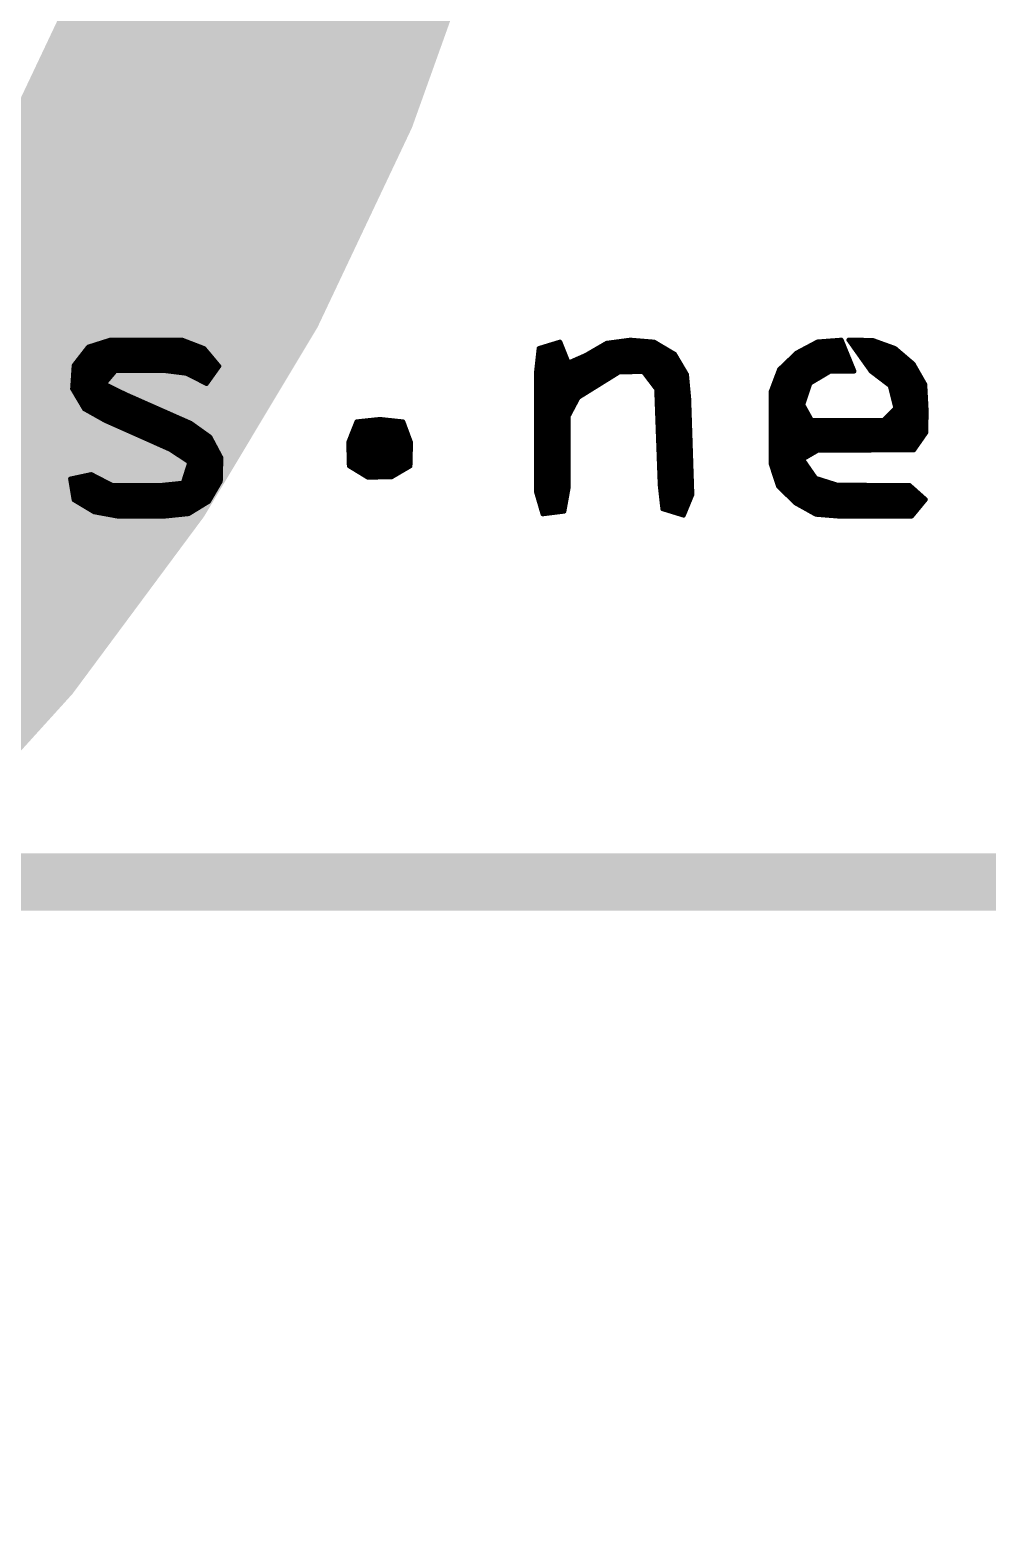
# Model space of a CAD drawing. Extents: x 40.2 to 61.4, y 22.5 to 56.
# Drawn here: x 49.97 to 52.092, y 45.964 to 49.259 of the extents above; entities that cross this region are included whole.
import ezdxf

# ---------------------------------------------------------------- set-up
doc = ezdxf.new("R2010")
doc.units = 0
doc.layers.add('1', color=12, linetype='CONTINUOUS')
doc.layers.add('21', color=251, linetype='CONTINUOUS')

msp = doc.modelspace()

# ---------------------------------------------------------------- linework, layer by layer
at = {"layer": '1', "const_width": 0.8128}
msp.add_lwpolyline([(46.21, 46.37, 0.4142), (50.7904, 50.9504)], format="xyb", dxfattribs=at)
at = {"layer": '21'}
for points, const_width in [([(50.0999, 48.5561), (50.068, 48.5151)], 0.01), ([(50.0874, 48.54), (50.3672, 48.54)], 0.01), ([(50.0952, 48.55), (50.3588, 48.55)], 0.01), ([(50.1494, 48.5718), (50.0999, 48.5561)], 0.01), ([(50.1124, 48.56), (50.3377, 48.56)], 0.01), ([(50.1438, 48.57), (50.3117, 48.57)], 0.01), ([(50.3076, 48.5716), (50.1494, 48.5718)], 0.01), ([(50.3565, 48.5528), (50.3076, 48.5716)], 0.01), ([(50.3896, 48.5133), (50.3565, 48.5528)], 0.01), ([(51.0985, 48.5529), (51.0927, 48.5007)], 0.01), ([(51.0971, 48.54), (51.1561, 48.54)], 0.01), ([(51.0982, 48.55), (51.1521, 48.55)], 0.01), ([(51.1453, 48.5672), (51.0985, 48.5529)], 0.01), ([(51.1217, 48.56), (51.1481, 48.56)], 0.01), ([(51.1639, 48.5207), (51.1453, 48.5672)], 0.01), ([(51.2485, 48.5645), (51.2025, 48.5377)], 0.01), ([(51.2064, 48.54), (51.3994, 48.54)], 0.01), ([(51.2236, 48.55), (51.3827, 48.55)], 0.01), ([(51.2407, 48.56), (51.3659, 48.56)], 0.01), ([(51.301, 48.5715), (51.2485, 48.5645)], 0.01), ([(51.2899, 48.57), (51.3188, 48.57)], 0.01), ([(51.3539, 48.5671), (51.301, 48.5715)], 0.01), ([(51.3993, 48.5402), (51.3539, 48.5671)], 0.01), ([(51.4261, 48.4948), (51.3993, 48.5402)], 0.01), ([(51.6696, 48.5428), (51.6313, 48.5061)], 0.01), ([(51.6667, 48.54), (51.7818, 48.54)], 0.01), ([(51.716, 48.5675), (51.6696, 48.5428)], 0.01), ([(51.6831, 48.55), (51.7777, 48.55)], 0.01), ([(51.7019, 48.56), (51.7736, 48.56)], 0.01), ([(51.7689, 48.5715), (51.716, 48.5675)], 0.01), ([(51.7491, 48.57), (51.7695, 48.57)], 0.01), ([(51.7973, 48.502), (51.7689, 48.5715)], 0.01), ([(51.8382, 48.5709), (51.785, 48.5716)], 0.01), ([(51.785, 48.5716), (51.8344, 48.502)], 0.01), ([(51.7861, 48.57), (51.8407, 48.57)], 0.01), ([(51.7932, 48.56), (51.8683, 48.56)], 0.01), ([(51.8003, 48.55), (51.8912, 48.55)], 0.01), ([(51.8074, 48.54), (51.903, 48.54)], 0.01), ([(51.8877, 48.553), (51.8382, 48.5709)], 0.01), ([(51.9282, 48.5185), (51.8877, 48.553)], 0.01), ([(50.068, 48.5151), (50.0646, 48.4633)], 0.01), ([(50.0677, 48.51), (50.3872, 48.51)], 0.01), ([(50.0719, 48.52), (50.384, 48.52)], 0.01), ([(50.0797, 48.53), (50.3756, 48.53)], 0.01), ([(50.3619, 48.4745), (50.3896, 48.5133)], 0.01), ([(51.0938, 48.51), (51.4171, 48.51)], 0.01), ([(51.0949, 48.52), (51.4112, 48.52)], 0.01), ([(51.096, 48.53), (51.1601, 48.53)], 0.01), ([(51.2025, 48.5377), (51.1639, 48.5207)], 0.01), ([(51.1851, 48.53), (51.4053, 48.53)], 0.01), ([(51.6354, 48.51), (51.794, 48.51)], 0.01), ([(51.6459, 48.52), (51.79, 48.52)], 0.01), ([(51.6563, 48.53), (51.7859, 48.53)], 0.01), ([(51.8145, 48.53), (51.9147, 48.53)], 0.01), ([(51.8217, 48.52), (51.9265, 48.52)], 0.01), ([(51.8288, 48.51), (51.933, 48.51)], 0.01), ([(51.9542, 48.4728), (51.9282, 48.5185)], 0.01), ([(50.0657, 48.48), (50.1405, 48.48)], 0.01), ([(50.0664, 48.49), (50.149, 48.49)], 0.01), ([(50.067, 48.5), (50.1575, 48.5)], 0.01), ([(50.1354, 48.4739), (50.1604, 48.5034)], 0.01), ([(50.1824, 48.4509), (50.1354, 48.4739)], 0.01), ([(50.1604, 48.5034), (50.2659, 48.5035)], 0.01), ([(50.2659, 48.5035), (50.3171, 48.4971)], 0.01), ([(50.294, 48.5), (50.3801, 48.5)], 0.01), ([(50.3171, 48.4971), (50.3619, 48.4745)], 0.01), ([(50.3312, 48.49), (50.3729, 48.49)], 0.01), ([(50.351, 48.48), (50.3658, 48.48)], 0.01), ([(51.0927, 48.5007), (51.0928, 48.2341)], 0.01), ([(51.0927, 48.5), (51.2763, 48.5)], 0.01), ([(51.0927, 48.49), (51.2602, 48.49)], 0.01), ([(51.0927, 48.48), (51.2441, 48.48)], 0.01), ([(51.1858, 48.4437), (51.2763, 48.5)], 0.01), ([(51.2763, 48.5), (51.3296, 48.5011)], 0.01), ([(51.3296, 48.5011), (51.359, 48.4625)], 0.01), ([(51.3304, 48.5), (51.4231, 48.5)], 0.01), ([(51.3381, 48.49), (51.4266, 48.49)], 0.01), ([(51.3457, 48.48), (51.4275, 48.48)], 0.01), ([(51.431, 48.4418), (51.4261, 48.4948)], 0.01), ([(51.6313, 48.5061), (51.6127, 48.4568)], 0.01), ([(51.6214, 48.48), (51.7075, 48.48)], 0.01), ([(51.6252, 48.49), (51.7243, 48.49)], 0.01), ([(51.629, 48.5), (51.7411, 48.5)], 0.01), ([(51.6837, 48.4279), (51.6997, 48.4754)], 0.01), ([(51.6997, 48.4754), (51.7441, 48.5018)], 0.01), ([(51.7441, 48.5018), (51.7973, 48.502)], 0.01), ([(51.8344, 48.502), (51.8766, 48.4698)], 0.01), ([(51.8371, 48.5), (51.9387, 48.5)], 0.01), ([(51.8502, 48.49), (51.9444, 48.49)], 0.01), ([(51.8633, 48.48), (51.9501, 48.48)], 0.01), ([(50.0646, 48.4633), (50.0911, 48.4186)], 0.01), ([(50.065, 48.47), (50.1433, 48.47)], 0.01), ([(50.0666, 48.46), (50.1638, 48.46)], 0.01), ([(50.0725, 48.45), (50.1846, 48.45)], 0.01), ([(50.3271, 48.3869), (50.1824, 48.4509)], 0.01), ([(51.0927, 48.47), (51.2281, 48.47)], 0.01), ([(51.0928, 48.46), (51.212, 48.46)], 0.01), ([(51.0928, 48.45), (51.1959, 48.45)], 0.01), ([(51.1639, 48.4024), (51.1858, 48.4437)], 0.01), ([(51.3533, 48.47), (51.4284, 48.47)], 0.01), ([(51.359, 48.4625), (51.3668, 48.2493)], 0.01), ([(51.3591, 48.46), (51.4293, 48.46)], 0.01), ([(51.3595, 48.45), (51.4303, 48.45)], 0.01), ([(51.438, 48.2286), (51.431, 48.4418)], 0.01), ([(51.6127, 48.4568), (51.6125, 48.2972)], 0.01), ([(51.6127, 48.45), (51.6912, 48.45)], 0.01), ([(51.6139, 48.46), (51.6945, 48.46)], 0.01), ([(51.6177, 48.47), (51.6979, 48.47)], 0.01), ([(51.8764, 48.47), (51.9543, 48.47)], 0.01), ([(51.8766, 48.4698), (51.8889, 48.4205)], 0.01), ([(51.879, 48.46), (51.9549, 48.46)], 0.01), ([(51.8815, 48.45), (51.9554, 48.45)], 0.01), ([(51.957, 48.4198), (51.9542, 48.4728)], 0.01), ([(50.0784, 48.44), (50.2072, 48.44)], 0.01), ([(50.0843, 48.43), (50.2298, 48.43)], 0.01), ([(50.0903, 48.42), (50.2524, 48.42)], 0.01), ([(50.0911, 48.4186), (50.1368, 48.3929)], 0.01), ([(50.1063, 48.41), (50.275, 48.41)], 0.01), ([(51.0928, 48.44), (51.1838, 48.44)], 0.01), ([(51.0928, 48.43), (51.1785, 48.43)], 0.01), ([(51.0928, 48.42), (51.1732, 48.42)], 0.01), ([(51.0928, 48.41), (51.1679, 48.41)], 0.01), ([(51.3598, 48.44), (51.4311, 48.44)], 0.01), ([(51.3602, 48.43), (51.4314, 48.43)], 0.01), ([(51.3606, 48.42), (51.4317, 48.42)], 0.01), ([(51.3609, 48.41), (51.432, 48.41)], 0.01), ([(51.6126, 48.43), (51.6844, 48.43)], 0.01), ([(51.6126, 48.42), (51.6881, 48.42)], 0.01), ([(51.6126, 48.41), (51.6937, 48.41)], 0.01), ([(51.6127, 48.44), (51.6878, 48.44)], 0.01), ([(51.7027, 48.3937), (51.6837, 48.4279)], 0.01), ([(51.8889, 48.4205), (51.8624, 48.3937)], 0.01), ([(51.8785, 48.41), (51.957, 48.41)], 0.01), ([(51.884, 48.44), (51.9559, 48.44)], 0.01), ([(51.8865, 48.43), (51.9564, 48.43)], 0.01), ([(51.8884, 48.42), (51.957, 48.42)], 0.01), ([(51.9568, 48.3666), (51.957, 48.4198)], 0.01), ([(50.1241, 48.4), (50.2976, 48.4)], 0.01), ([(50.1368, 48.3929), (50.2814, 48.3285)], 0.01), ([(50.1432, 48.39), (50.3202, 48.39)], 0.01), ([(50.1657, 48.38), (50.3368, 48.38)], 0.01), ([(50.3697, 48.3565), (50.3271, 48.3869)], 0.01), ([(50.6947, 48.3904), (50.6765, 48.3445)], 0.01), ([(50.6906, 48.38), (50.8013, 48.38)], 0.01), ([(50.6946, 48.39), (50.7976, 48.39)], 0.01), ([(50.7462, 48.3958), (50.6947, 48.3904)], 0.01), ([(50.7975, 48.3903), (50.7462, 48.3958)], 0.01), ([(50.8146, 48.3441), (50.7975, 48.3903)], 0.01), ([(51.0928, 48.4), (51.1639, 48.4)], 0.01), ([(51.0928, 48.39), (51.1639, 48.39)], 0.01), ([(51.0928, 48.38), (51.1638, 48.38)], 0.01), ([(51.1636, 48.2424), (51.1639, 48.4024)], 0.01), ([(51.3613, 48.4), (51.4324, 48.4)], 0.01), ([(51.3617, 48.39), (51.4327, 48.39)], 0.01), ([(51.362, 48.38), (51.433, 48.38)], 0.01), ([(51.6126, 48.4), (51.6993, 48.4)], 0.01), ([(51.6126, 48.39), (51.9569, 48.39)], 0.01), ([(51.6126, 48.38), (51.9569, 48.38)], 0.01), ([(51.8624, 48.3937), (51.7027, 48.3937)], 0.01), ([(51.8686, 48.4), (51.9569, 48.4)], 0.01), ([(50.1881, 48.37), (50.3508, 48.37)], 0.01), ([(50.2106, 48.36), (50.3648, 48.36)], 0.01), ([(50.233, 48.35), (50.3732, 48.35)], 0.01), ([(50.3942, 48.3104), (50.3697, 48.3565)], 0.01), ([(50.6765, 48.3445), (50.6779, 48.2921)], 0.01), ([(50.6787, 48.35), (50.8124, 48.35)], 0.01), ([(50.6827, 48.36), (50.8087, 48.36)], 0.01), ([(50.6866, 48.37), (50.805, 48.37)], 0.01), ([(50.8133, 48.2918), (50.8146, 48.3441)], 0.01), ([(51.0928, 48.37), (51.1638, 48.37)], 0.01), ([(51.0928, 48.36), (51.1638, 48.36)], 0.01), ([(51.0928, 48.35), (51.1638, 48.35)], 0.01), ([(51.3624, 48.37), (51.4334, 48.37)], 0.01), ([(51.3628, 48.36), (51.4337, 48.36)], 0.01), ([(51.3631, 48.35), (51.434, 48.35)], 0.01), ([(51.6126, 48.37), (51.9568, 48.37)], 0.01), ([(51.6126, 48.36), (51.9522, 48.36)], 0.01), ([(51.6126, 48.35), (51.9452, 48.35)], 0.01), ([(51.9294, 48.3273), (51.9568, 48.3666)], 0.01), ([(50.2555, 48.34), (50.3785, 48.34)], 0.01), ([(50.2779, 48.33), (50.3838, 48.33)], 0.01), ([(50.2814, 48.3285), (50.3243, 48.3002)], 0.01), ([(50.2942, 48.32), (50.3891, 48.32)], 0.01), ([(50.3094, 48.31), (50.3942, 48.31)], 0.01), ([(50.393, 48.2583), (50.3942, 48.3104)], 0.01), ([(50.6766, 48.34), (50.8145, 48.34)], 0.01), ([(50.6769, 48.33), (50.8143, 48.33)], 0.01), ([(50.6772, 48.32), (50.814, 48.32)], 0.01), ([(50.6775, 48.31), (50.8138, 48.31)], 0.01), ([(51.0928, 48.34), (51.1638, 48.34)], 0.01), ([(51.0928, 48.33), (51.1638, 48.33)], 0.01), ([(51.0928, 48.32), (51.1638, 48.32)], 0.01), ([(51.0928, 48.31), (51.1637, 48.31)], 0.01), ([(51.3635, 48.34), (51.4343, 48.34)], 0.01), ([(51.3638, 48.33), (51.4347, 48.33)], 0.01), ([(51.3642, 48.32), (51.435, 48.32)], 0.01), ([(51.3646, 48.31), (51.4353, 48.31)], 0.01), ([(51.6126, 48.34), (51.9382, 48.34)], 0.01), ([(51.6126, 48.33), (51.9313, 48.33)], 0.01), ([(51.6126, 48.32), (51.7053, 48.32)], 0.01), ([(51.6126, 48.31), (51.6881, 48.31)], 0.01), ([(51.683, 48.307), (51.7165, 48.3265)], 0.01), ([(51.7165, 48.3265), (51.9294, 48.3273)], 0.01), ([(50.3243, 48.3002), (50.3098, 48.2544)], 0.01), ([(50.3179, 48.28), (50.3935, 48.28)], 0.01), ([(50.321, 48.29), (50.3937, 48.29)], 0.01), ([(50.3242, 48.3), (50.3939, 48.3)], 0.01), ([(50.6777, 48.3), (50.8135, 48.3)], 0.01), ([(50.6779, 48.2921), (50.7189, 48.267)], 0.01), ([(50.6814, 48.29), (50.8103, 48.29)], 0.01), ([(50.6977, 48.28), (50.7932, 48.28)], 0.01), ([(50.7714, 48.2672), (50.8133, 48.2918)], 0.01), ([(51.0928, 48.3), (51.1637, 48.3)], 0.01), ([(51.0928, 48.29), (51.1637, 48.29)], 0.01), ([(51.0928, 48.28), (51.1637, 48.28)], 0.01), ([(51.3649, 48.3), (51.4356, 48.3)], 0.01), ([(51.3653, 48.29), (51.436, 48.29)], 0.01), ([(51.3657, 48.28), (51.4363, 48.28)], 0.01), ([(51.6125, 48.2972), (51.629, 48.2473)], 0.01), ([(51.6126, 48.3), (51.6879, 48.3)], 0.01), ([(51.6149, 48.29), (51.6948, 48.29)], 0.01), ([(51.6182, 48.28), (51.7017, 48.28)], 0.01), ([(51.7119, 48.2652), (51.683, 48.307)], 0.01), ([(50.1064, 48.2735), (50.0601, 48.2636)], 0.01), ([(50.0601, 48.2636), (50.0679, 48.2169)], 0.01), ([(50.0607, 48.26), (50.1324, 48.26)], 0.01), ([(50.0624, 48.25), (50.1518, 48.25)], 0.01), ([(50.0902, 48.27), (50.1131, 48.27)], 0.01), ([(50.1527, 48.2495), (50.1064, 48.2735)], 0.01), ([(50.2582, 48.2491), (50.1527, 48.2495)], 0.01), ([(50.3098, 48.2544), (50.2582, 48.2491)], 0.01), ([(50.267, 48.25), (50.3882, 48.25)], 0.01), ([(50.3116, 48.26), (50.393, 48.26)], 0.01), ([(50.3147, 48.27), (50.3933, 48.27)], 0.01), ([(50.3667, 48.2132), (50.393, 48.2583)], 0.01), ([(50.714, 48.27), (50.7761, 48.27)], 0.01), ([(50.7189, 48.267), (50.7714, 48.2672)], 0.01), ([(51.0928, 48.27), (51.1637, 48.27)], 0.01), ([(51.0928, 48.26), (51.1637, 48.26)], 0.01), ([(51.0928, 48.25), (51.1636, 48.25)], 0.01), ([(51.366, 48.27), (51.4366, 48.27)], 0.01), ([(51.3664, 48.26), (51.4369, 48.26)], 0.01), ([(51.3668, 48.25), (51.4373, 48.25)], 0.01), ([(51.3668, 48.2493), (51.3727, 48.1969)], 0.01), ([(51.6215, 48.27), (51.7085, 48.27)], 0.01), ([(51.6248, 48.26), (51.7283, 48.26)], 0.01), ([(51.6281, 48.25), (51.7599, 48.25)], 0.01), ([(51.629, 48.2473), (51.6665, 48.2101)], 0.01), ([(51.7602, 48.2499), (51.7119, 48.2652)], 0.01), ([(51.9198, 48.2494), (51.7602, 48.2499)], 0.01), ([(51.9554, 48.2177), (51.9198, 48.2494)], 0.01), ([(50.0641, 48.24), (50.3823, 48.24)], 0.01), ([(50.0657, 48.23), (50.3765, 48.23)], 0.01), ([(50.0674, 48.22), (50.3707, 48.22)], 0.01), ([(50.0679, 48.2169), (50.1129, 48.19)], 0.01), ([(50.0795, 48.21), (50.3615, 48.21)], 0.01), ([(50.3222, 48.1859), (50.3667, 48.2132)], 0.01), ([(51.0928, 48.24), (51.1632, 48.24)], 0.01), ([(51.0928, 48.2341), (51.107, 48.1855)], 0.01), ([(51.094, 48.23), (51.1614, 48.23)], 0.01), ([(51.0969, 48.22), (51.1596, 48.22)], 0.01), ([(51.0998, 48.21), (51.1578, 48.21)], 0.01), ([(51.1544, 48.1914), (51.1636, 48.2424)], 0.01), ([(51.3678, 48.24), (51.4376, 48.24)], 0.01), ([(51.369, 48.23), (51.4379, 48.23)], 0.01), ([(51.3701, 48.22), (51.4344, 48.22)], 0.01), ([(51.3712, 48.21), (51.4303, 48.21)], 0.01), ([(51.4191, 48.1826), (51.438, 48.2286)], 0.01), ([(51.6363, 48.24), (51.9304, 48.24)], 0.01), ([(51.6464, 48.23), (51.9416, 48.23)], 0.01), ([(51.6565, 48.22), (51.9528, 48.22)], 0.01), ([(51.6665, 48.2101), (51.7124, 48.1845)], 0.01), ([(51.6667, 48.21), (51.9491, 48.21)], 0.01), ([(51.9248, 48.1806), (51.9554, 48.2177)], 0.01), ([(50.0962, 48.2), (50.3452, 48.2)], 0.01), ([(50.1129, 48.19), (50.1645, 48.1805)], 0.01), ([(50.1129, 48.19), (50.3289, 48.19)], 0.01), ([(50.1645, 48.1805), (50.27, 48.1805)], 0.01), ([(50.27, 48.1805), (50.3222, 48.1859)], 0.01), ([(51.1027, 48.2), (51.156, 48.2)], 0.01), ([(51.1057, 48.19), (51.1429, 48.19)], 0.01), ([(51.107, 48.1855), (51.1544, 48.1914)], 0.01), ([(51.3724, 48.2), (51.4262, 48.2)], 0.01), ([(51.3727, 48.1969), (51.4191, 48.1826)], 0.01), ([(51.3952, 48.19), (51.4221, 48.19)], 0.01), ([(51.6847, 48.2), (51.9408, 48.2)], 0.01), ([(51.7026, 48.19), (51.9326, 48.19)], 0.01), ([(51.7124, 48.1845), (51.7652, 48.1802)], 0.01), ([(51.7652, 48.1802), (51.9248, 48.1806)], 0.01), ([(42.8, 47.37), (58.8, 47.37)], 0.127)]:
    msp.add_lwpolyline(points, dxfattribs=dict(at, const_width=const_width))
at = {"layer": '21', "const_width": 0.005}
for points in [[(50.0874, 48.5425, 1), (50.0874, 48.5375)], [(50.0952, 48.5525, 1), (50.0952, 48.5475)], [(50.0992, 48.5584, 1), (50.1007, 48.5537)], [(50.1019, 48.5545, 1), (50.098, 48.5576)], [(50.1124, 48.5625, 1), (50.1124, 48.5575)], [(50.1438, 48.5725, 1), (50.1438, 48.5675)], [(50.1494, 48.5743, 1), (50.1494, 48.5693)], [(50.1501, 48.5694, 1), (50.1486, 48.5741)], [(50.3085, 48.5739, 1), (50.3067, 48.5692)], [(50.3076, 48.5691, 1), (50.3076, 48.5741)], [(50.3117, 48.5675, 1), (50.3117, 48.5725)], [(50.3377, 48.5575, 1), (50.3377, 48.5625)], [(50.3584, 48.5544, 1), (50.3546, 48.5512)], [(50.3556, 48.5504, 1), (50.3574, 48.5551)], [(50.3588, 48.5475, 1), (50.3588, 48.5525)], [(50.3672, 48.5375, 1), (50.3672, 48.5425)], [(51.0971, 48.5425, 1), (51.0971, 48.5375)], [(51.0982, 48.5525, 1), (51.0982, 48.5475)], [(51.101, 48.5526, 1), (51.096, 48.5532)], [(51.0978, 48.5553, 1), (51.0992, 48.5505)], [(51.1217, 48.5625, 1), (51.1217, 48.5575)], [(51.1476, 48.5681, 1), (51.1429, 48.5663)], [(51.146, 48.5648, 1), (51.1445, 48.5696)], [(51.1481, 48.5575, 1), (51.1481, 48.5625)], [(51.1521, 48.5475, 1), (51.1521, 48.5525)], [(51.1561, 48.5375, 1), (51.1561, 48.5425)], [(51.2064, 48.5425, 1), (51.2064, 48.5375)], [(51.2236, 48.5525, 1), (51.2236, 48.5475)], [(51.2407, 48.5625, 1), (51.2407, 48.5575)], [(51.2481, 48.567, 1), (51.2488, 48.562)], [(51.2497, 48.5623, 1), (51.2472, 48.5667)], [(51.2899, 48.5725, 1), (51.2899, 48.5675)], [(51.3012, 48.574, 1), (51.3008, 48.569)], [(51.3013, 48.569, 1), (51.3007, 48.574)], [(51.3188, 48.5675, 1), (51.3188, 48.5725)], [(51.3552, 48.5692, 1), (51.3526, 48.565)], [(51.3537, 48.5646, 1), (51.3541, 48.5696)], [(51.3659, 48.5575, 1), (51.3659, 48.5625)], [(51.3827, 48.5475, 1), (51.3827, 48.5525)], [(51.4015, 48.5414, 1), (51.3971, 48.5389)], [(51.398, 48.538, 1), (51.4006, 48.5423)], [(51.3994, 48.5375, 1), (51.3994, 48.5425)], [(51.6667, 48.5425, 1), (51.6667, 48.5375)], [(51.6684, 48.545, 1), (51.6708, 48.5406)], [(51.6713, 48.541, 1), (51.6679, 48.5446)], [(51.6831, 48.5525, 1), (51.6831, 48.5475)], [(51.7019, 48.5625, 1), (51.7019, 48.5575)], [(51.7158, 48.57, 1), (51.7162, 48.565)], [(51.7172, 48.5653, 1), (51.7148, 48.5697)], [(51.7491, 48.5725, 1), (51.7491, 48.5675)], [(51.7712, 48.5724, 1), (51.7666, 48.5706)], [(51.7691, 48.569, 1), (51.7687, 48.574)], [(51.7695, 48.5675, 1), (51.7695, 48.5725)], [(51.7736, 48.5575, 1), (51.7736, 48.5625)], [(51.7777, 48.5475, 1), (51.7777, 48.5525)], [(51.7818, 48.5375, 1), (51.7818, 48.5425)], [(51.785, 48.5741, 1), (51.7849, 48.5691)], [(51.787, 48.573, 1), (51.7829, 48.5701)], [(51.7861, 48.5725, 1), (51.7861, 48.5675)], [(51.7932, 48.5625, 1), (51.7932, 48.5575)], [(51.8003, 48.5525, 1), (51.8003, 48.5475)], [(51.8074, 48.5425, 1), (51.8074, 48.5375)], [(51.839, 48.5733, 1), (51.8373, 48.5686)], [(51.8381, 48.5684, 1), (51.8382, 48.5734)], [(51.8407, 48.5675, 1), (51.8407, 48.5725)], [(51.8683, 48.5575, 1), (51.8683, 48.5625)], [(51.8893, 48.5549, 1), (51.8861, 48.5511)], [(51.8869, 48.5506, 1), (51.8886, 48.5553)], [(51.8912, 48.5475, 1), (51.8912, 48.5525)], [(51.903, 48.5375, 1), (51.903, 48.5425)], [(50.0677, 48.5125, 1), (50.0677, 48.5075)], [(50.0705, 48.5149, 1), (50.0656, 48.5153)], [(50.0661, 48.5166, 1), (50.07, 48.5136)], [(50.0719, 48.5225, 1), (50.0719, 48.5175)], [(50.0797, 48.5325, 1), (50.0797, 48.5275)], [(50.3756, 48.5275, 1), (50.3756, 48.5325)], [(50.384, 48.5175, 1), (50.384, 48.5225)], [(50.3872, 48.5075, 1), (50.3872, 48.5125)], [(50.3916, 48.5118, 1), (50.3875, 48.5147)], [(50.3877, 48.5117, 1), (50.3915, 48.5149)], [(51.0938, 48.5125, 1), (51.0938, 48.5075)], [(51.0949, 48.5225, 1), (51.0949, 48.5175)], [(51.096, 48.5325, 1), (51.096, 48.5275)], [(51.1601, 48.5275, 1), (51.1601, 48.5325)], [(51.1629, 48.5229, 1), (51.1649, 48.5184)], [(51.1616, 48.5197, 1), (51.1662, 48.5216)], [(51.1851, 48.5325, 1), (51.1851, 48.5275)], [(51.2012, 48.5398, 1), (51.2037, 48.5355)], [(51.2035, 48.5354, 1), (51.2015, 48.54)], [(51.4053, 48.5275, 1), (51.4053, 48.5325)], [(51.4112, 48.5175, 1), (51.4112, 48.5225)], [(51.4171, 48.5075, 1), (51.4171, 48.5125)], [(51.6354, 48.5125, 1), (51.6354, 48.5075)], [(51.6459, 48.5225, 1), (51.6459, 48.5175)], [(51.6563, 48.5325, 1), (51.6563, 48.5275)], [(51.7859, 48.5275, 1), (51.7859, 48.5325)], [(51.79, 48.5175, 1), (51.79, 48.5225)], [(51.794, 48.5075, 1), (51.794, 48.5125)], [(51.8145, 48.5325, 1), (51.8145, 48.5275)], [(51.8217, 48.5225, 1), (51.8217, 48.5175)], [(51.8288, 48.5125, 1), (51.8288, 48.5075)], [(51.9147, 48.5275, 1), (51.9147, 48.5325)], [(51.9304, 48.5197, 1), (51.926, 48.5173)], [(51.9265, 48.5175, 1), (51.9265, 48.5225)], [(51.9266, 48.5166, 1), (51.9298, 48.5204)], [(51.933, 48.5075, 1), (51.933, 48.5125)], [(50.0657, 48.4825, 1), (50.0657, 48.4775)], [(50.0664, 48.4925, 1), (50.0664, 48.4875)], [(50.067, 48.5025, 1), (50.067, 48.4975)], [(50.1365, 48.4761, 1), (50.1343, 48.4716)], [(50.1405, 48.4775, 1), (50.1405, 48.4825)], [(50.149, 48.4875, 1), (50.149, 48.4925)], [(50.1575, 48.4975, 1), (50.1575, 48.5025)], [(50.1604, 48.5059, 1), (50.1604, 48.5009)], [(50.1623, 48.5018, 1), (50.1584, 48.505)], [(50.2662, 48.5059, 1), (50.2656, 48.501)], [(50.2659, 48.501, 1), (50.2659, 48.506)], [(50.294, 48.5025, 1), (50.294, 48.4975)], [(50.3183, 48.4994, 1), (50.316, 48.4949)], [(50.3168, 48.4947, 1), (50.3174, 48.4996)], [(50.3312, 48.4925, 1), (50.3312, 48.4875)], [(50.351, 48.4825, 1), (50.351, 48.4775)], [(50.3598, 48.476, 1), (50.3639, 48.473)], [(50.3607, 48.4723, 1), (50.363, 48.4767)], [(50.3658, 48.4775, 1), (50.3658, 48.4825)], [(50.3729, 48.4875, 1), (50.3729, 48.4925)], [(50.3801, 48.4975, 1), (50.3801, 48.5025)], [(51.0952, 48.5007, 1), (51.0902, 48.5007)], [(51.0927, 48.5025, 1), (51.0927, 48.4975)], [(51.0927, 48.4925, 1), (51.0927, 48.4875)], [(51.0927, 48.4825, 1), (51.0927, 48.4775)], [(51.0903, 48.501, 1), (51.0952, 48.5005)], [(51.2441, 48.4775, 1), (51.2441, 48.4825)], [(51.2602, 48.4875, 1), (51.2602, 48.4925)], [(51.2763, 48.5025, 1), (51.2764, 48.4975)], [(51.2776, 48.4979, 1), (51.275, 48.5021)], [(51.2763, 48.4975, 1), (51.2763, 48.5025)], [(51.3316, 48.5027, 1), (51.3276, 48.4996)], [(51.3304, 48.5025, 1), (51.3304, 48.4975)], [(51.3296, 48.4986, 1), (51.3295, 48.5036)], [(51.3381, 48.4925, 1), (51.3381, 48.4875)], [(51.3457, 48.4825, 1), (51.3457, 48.4775)], [(51.4231, 48.4975, 1), (51.4231, 48.5025)], [(51.4286, 48.495, 1), (51.4237, 48.4945)], [(51.424, 48.4935, 1), (51.4283, 48.4961)], [(51.4266, 48.4875, 1), (51.4266, 48.4925)], [(51.4275, 48.4775, 1), (51.4275, 48.4825)], [(51.6214, 48.4825, 1), (51.6214, 48.4775)], [(51.6252, 48.4925, 1), (51.6252, 48.4875)], [(51.629, 48.5025, 1), (51.629, 48.4975)], [(51.6296, 48.5079, 1), (51.6331, 48.5043)], [(51.6337, 48.5052, 1), (51.629, 48.5069)], [(51.6985, 48.4775, 1), (51.701, 48.4732)], [(51.7021, 48.4746, 1), (51.6974, 48.4762)], [(51.7075, 48.4775, 1), (51.7075, 48.4825)], [(51.7243, 48.4875, 1), (51.7243, 48.4925)], [(51.7411, 48.4975, 1), (51.7411, 48.5025)], [(51.7441, 48.5043, 1), (51.7441, 48.4993)], [(51.7454, 48.4996, 1), (51.7428, 48.5039)], [(51.795, 48.5011, 1), (51.7996, 48.503)], [(51.7973, 48.4995, 1), (51.7973, 48.5045)], [(51.836, 48.504, 1), (51.8329, 48.5)], [(51.8324, 48.5006, 1), (51.8365, 48.5035)], [(51.8371, 48.5025, 1), (51.8371, 48.4975)], [(51.8502, 48.4925, 1), (51.8502, 48.4875)], [(51.8633, 48.4825, 1), (51.8633, 48.4775)], [(51.9387, 48.4975, 1), (51.9387, 48.5025)], [(51.9444, 48.4875, 1), (51.9444, 48.4925)], [(51.9501, 48.4775, 1), (51.9501, 48.4825)], [(50.0667, 48.4646, 1), (50.0624, 48.4621)], [(50.0621, 48.4635, 1), (50.0671, 48.4632)], [(50.065, 48.4725, 1), (50.065, 48.4675)], [(50.0666, 48.4625, 1), (50.0666, 48.4575)], [(50.0725, 48.4525, 1), (50.0725, 48.4475)], [(50.1335, 48.4755, 1), (50.1373, 48.4723)], [(50.1433, 48.4675, 1), (50.1433, 48.4725)], [(50.1638, 48.4575, 1), (50.1638, 48.4625)], [(50.1834, 48.4532, 1), (50.1814, 48.4487)], [(50.1813, 48.4487, 1), (50.1835, 48.4532)], [(50.1846, 48.4475, 1), (50.1846, 48.4525)], [(51.0927, 48.4725, 1), (51.0927, 48.4675)], [(51.0928, 48.4625, 1), (51.0928, 48.4575)], [(51.0928, 48.4525, 1), (51.0928, 48.4475)], [(51.1845, 48.4458, 1), (51.1871, 48.4416)], [(51.188, 48.4425, 1), (51.1836, 48.4449)], [(51.1959, 48.4475, 1), (51.1959, 48.4525)], [(51.212, 48.4575, 1), (51.212, 48.4625)], [(51.2281, 48.4675, 1), (51.2281, 48.4725)], [(51.3533, 48.4725, 1), (51.3533, 48.4675)], [(51.3615, 48.4626, 1), (51.3565, 48.4624)], [(51.3591, 48.4625, 1), (51.3591, 48.4575)], [(51.357, 48.461, 1), (51.361, 48.464)], [(51.3595, 48.4525, 1), (51.3595, 48.4475)], [(51.4284, 48.4675, 1), (51.4284, 48.4725)], [(51.4335, 48.4419, 1), (51.4285, 48.4418)], [(51.4293, 48.4575, 1), (51.4293, 48.4625)], [(51.4303, 48.4475, 1), (51.4303, 48.4525)], [(51.6152, 48.4568, 1), (51.6102, 48.4568)], [(51.6103, 48.4577, 1), (51.615, 48.456)], [(51.6127, 48.4525, 1), (51.6127, 48.4475)], [(51.6139, 48.4625, 1), (51.6139, 48.4575)], [(51.6177, 48.4725, 1), (51.6177, 48.4675)], [(51.6912, 48.4475, 1), (51.6912, 48.4525)], [(51.6945, 48.4575, 1), (51.6945, 48.4625)], [(51.6979, 48.4675, 1), (51.6979, 48.4725)], [(51.8764, 48.4725, 1), (51.8764, 48.4675)], [(51.879, 48.4704, 1), (51.8742, 48.4692)], [(51.8751, 48.4679, 1), (51.8781, 48.4718)], [(51.879, 48.4625, 1), (51.879, 48.4575)], [(51.8815, 48.4525, 1), (51.8815, 48.4475)], [(51.9567, 48.4729, 1), (51.9517, 48.4727)], [(51.952, 48.4716, 1), (51.9563, 48.474)], [(51.9543, 48.4675, 1), (51.9543, 48.4725)], [(51.9549, 48.4575, 1), (51.9549, 48.4625)], [(51.9554, 48.4475, 1), (51.9554, 48.4525)], [(50.0784, 48.4425, 1), (50.0784, 48.4375)], [(50.0843, 48.4325, 1), (50.0843, 48.4275)], [(50.0903, 48.4225, 1), (50.0903, 48.4175)], [(50.0923, 48.4208, 1), (50.0899, 48.4164)], [(50.0889, 48.4173, 1), (50.0932, 48.4199)], [(50.1063, 48.4125, 1), (50.1063, 48.4075)], [(50.2072, 48.4375, 1), (50.2072, 48.4425)], [(50.2298, 48.4275, 1), (50.2298, 48.4325)], [(50.2524, 48.4175, 1), (50.2524, 48.4225)], [(50.275, 48.4075, 1), (50.275, 48.4125)], [(51.0928, 48.4425, 1), (51.0928, 48.4375)], [(51.0928, 48.4325, 1), (51.0928, 48.4275)], [(51.0928, 48.4225, 1), (51.0928, 48.4175)], [(51.0928, 48.4125, 1), (51.0928, 48.4075)], [(51.1679, 48.4075, 1), (51.1679, 48.4125)], [(51.1732, 48.4175, 1), (51.1732, 48.4225)], [(51.1785, 48.4275, 1), (51.1785, 48.4325)], [(51.1838, 48.4375, 1), (51.1838, 48.4425)], [(51.3598, 48.4425, 1), (51.3598, 48.4375)], [(51.3602, 48.4325, 1), (51.3602, 48.4275)], [(51.3606, 48.4225, 1), (51.3606, 48.4175)], [(51.3609, 48.4125, 1), (51.3609, 48.4075)], [(51.4285, 48.4416, 1), (51.4335, 48.4421)], [(51.4311, 48.4375, 1), (51.4311, 48.4425)], [(51.4314, 48.4275, 1), (51.4314, 48.4325)], [(51.4317, 48.4175, 1), (51.4317, 48.4225)], [(51.432, 48.4075, 1), (51.432, 48.4125)], [(51.6126, 48.4325, 1), (51.6126, 48.4275)], [(51.6126, 48.4225, 1), (51.6126, 48.4175)], [(51.6126, 48.4125, 1), (51.6126, 48.4075)], [(51.6127, 48.4425, 1), (51.6127, 48.4375)], [(51.6859, 48.4291, 1), (51.6815, 48.4267)], [(51.6813, 48.4287, 1), (51.6861, 48.4271)], [(51.6844, 48.4275, 1), (51.6844, 48.4325)], [(51.6878, 48.4375, 1), (51.6878, 48.4425)], [(51.6881, 48.4175, 1), (51.6881, 48.4225)], [(51.6937, 48.4075, 1), (51.6937, 48.4125)], [(51.8785, 48.4125, 1), (51.8785, 48.4075)], [(51.884, 48.4425, 1), (51.884, 48.4375)], [(51.8865, 48.4325, 1), (51.8865, 48.4275)], [(51.8884, 48.4225, 1), (51.8884, 48.4175)], [(51.8864, 48.4199, 1), (51.8913, 48.4211)], [(51.8906, 48.4187, 1), (51.8871, 48.4222)], [(51.9595, 48.4198, 1), (51.9545, 48.4198)], [(51.9545, 48.4197, 1), (51.9595, 48.42)], [(51.9559, 48.4375, 1), (51.9559, 48.4425)], [(51.9564, 48.4275, 1), (51.9564, 48.4325)], [(51.957, 48.4175, 1), (51.957, 48.4225)], [(51.957, 48.4075, 1), (51.957, 48.4125)], [(50.1241, 48.4025, 1), (50.1241, 48.3975)], [(50.1378, 48.3952, 1), (50.1358, 48.3906)], [(50.1356, 48.3907, 1), (50.138, 48.3951)], [(50.1432, 48.3925, 1), (50.1432, 48.3875)], [(50.1657, 48.3825, 1), (50.1657, 48.3775)], [(50.2976, 48.3975, 1), (50.2976, 48.4025)], [(50.3202, 48.3875, 1), (50.3202, 48.3925)], [(50.3286, 48.389, 1), (50.3257, 48.3849)], [(50.3261, 48.3846, 1), (50.3282, 48.3892)], [(50.3368, 48.3775, 1), (50.3368, 48.3825)], [(50.6906, 48.3825, 1), (50.6906, 48.3775)], [(50.6946, 48.3925, 1), (50.6946, 48.3875)], [(50.6945, 48.3929, 1), (50.695, 48.3879)], [(50.6971, 48.3895, 1), (50.6924, 48.3913)], [(50.7465, 48.3983, 1), (50.746, 48.3933)], [(50.7465, 48.3933, 1), (50.746, 48.3983)], [(50.7998, 48.3912, 1), (50.7951, 48.3895)], [(50.7972, 48.3878, 1), (50.7977, 48.3928)], [(50.7976, 48.3875, 1), (50.7976, 48.3925)], [(50.8013, 48.3775, 1), (50.8013, 48.3825)], [(51.0928, 48.4025, 1), (51.0928, 48.3975)], [(51.0928, 48.3925, 1), (51.0928, 48.3875)], [(51.0928, 48.3825, 1), (51.0928, 48.3775)], [(51.1664, 48.4024, 1), (51.1614, 48.4024)], [(51.1617, 48.4036, 1), (51.1661, 48.4012)], [(51.1638, 48.3775, 1), (51.1638, 48.3825)], [(51.1639, 48.3975, 1), (51.1639, 48.4025)], [(51.1639, 48.3875, 1), (51.1639, 48.3925)], [(51.3613, 48.4025, 1), (51.3613, 48.3975)], [(51.3617, 48.3925, 1), (51.3617, 48.3875)], [(51.362, 48.3825, 1), (51.362, 48.3775)], [(51.4324, 48.3975, 1), (51.4324, 48.4025)], [(51.4327, 48.3875, 1), (51.4327, 48.3925)], [(51.433, 48.3775, 1), (51.433, 48.3825)], [(51.6126, 48.4025, 1), (51.6126, 48.3975)], [(51.6126, 48.3925, 1), (51.6126, 48.3875)], [(51.6126, 48.3825, 1), (51.6126, 48.3775)], [(51.6993, 48.3975, 1), (51.6993, 48.4025)], [(51.7027, 48.3962, 1), (51.7027, 48.3912)], [(51.7006, 48.3925, 1), (51.7049, 48.395)], [(51.8606, 48.3955, 1), (51.8641, 48.392)], [(51.8624, 48.3912, 1), (51.8624, 48.3962)], [(51.8686, 48.4025, 1), (51.8686, 48.3975)], [(51.9569, 48.3975, 1), (51.9569, 48.4025)], [(51.9569, 48.3875, 1), (51.9569, 48.3925)], [(51.9569, 48.3775, 1), (51.9569, 48.3825)], [(50.1881, 48.3725, 1), (50.1881, 48.3675)], [(50.2106, 48.3625, 1), (50.2106, 48.3575)], [(50.233, 48.3525, 1), (50.233, 48.3475)], [(50.3508, 48.3675, 1), (50.3508, 48.3725)], [(50.3648, 48.3575, 1), (50.3648, 48.3625)], [(50.3719, 48.3577, 1), (50.3675, 48.3554)], [(50.3682, 48.3545, 1), (50.3711, 48.3586)], [(50.3732, 48.3475, 1), (50.3732, 48.3525)], [(50.679, 48.3446, 1), (50.674, 48.3444)], [(50.6742, 48.3454, 1), (50.6788, 48.3436)], [(50.6787, 48.3525, 1), (50.6787, 48.3475)], [(50.6827, 48.3625, 1), (50.6827, 48.3575)], [(50.6866, 48.3725, 1), (50.6866, 48.3675)], [(50.805, 48.3675, 1), (50.805, 48.3725)], [(50.8087, 48.3575, 1), (50.8087, 48.3625)], [(50.8171, 48.344, 1), (50.8121, 48.3442)], [(50.8123, 48.3432, 1), (50.817, 48.345)], [(50.8124, 48.3475, 1), (50.8124, 48.3525)], [(51.0928, 48.3725, 1), (51.0928, 48.3675)], [(51.0928, 48.3625, 1), (51.0928, 48.3575)], [(51.0928, 48.3525, 1), (51.0928, 48.3475)], [(51.1638, 48.3675, 1), (51.1638, 48.3725)], [(51.1638, 48.3575, 1), (51.1638, 48.3625)], [(51.1638, 48.3475, 1), (51.1638, 48.3525)], [(51.3624, 48.3725, 1), (51.3624, 48.3675)], [(51.3628, 48.3625, 1), (51.3628, 48.3575)], [(51.3631, 48.3525, 1), (51.3631, 48.3475)], [(51.4334, 48.3675, 1), (51.4334, 48.3725)], [(51.4337, 48.3575, 1), (51.4337, 48.3625)], [(51.434, 48.3475, 1), (51.434, 48.3525)], [(51.6126, 48.3725, 1), (51.6126, 48.3675)], [(51.6126, 48.3625, 1), (51.6126, 48.3575)], [(51.6126, 48.3525, 1), (51.6126, 48.3475)], [(51.9452, 48.3475, 1), (51.9452, 48.3525)], [(51.9522, 48.3575, 1), (51.9522, 48.3625)], [(51.9543, 48.3666, 1), (51.9593, 48.3666)], [(51.9589, 48.3652, 1), (51.9548, 48.368)], [(51.9568, 48.3675, 1), (51.9568, 48.3725)], [(50.2555, 48.3425, 1), (50.2555, 48.3375)], [(50.2779, 48.3325, 1), (50.2779, 48.3275)], [(50.2827, 48.3305, 1), (50.28, 48.3264)], [(50.2803, 48.3262, 1), (50.2824, 48.3307)], [(50.2942, 48.3225, 1), (50.2942, 48.3175)], [(50.3094, 48.3125, 1), (50.3094, 48.3075)], [(50.3785, 48.3375, 1), (50.3785, 48.3425)], [(50.3838, 48.3275, 1), (50.3838, 48.3325)], [(50.3891, 48.3175, 1), (50.3891, 48.3225)], [(50.3967, 48.3104, 1), (50.3917, 48.3105)], [(50.392, 48.3093, 1), (50.3964, 48.3116)], [(50.3942, 48.3075, 1), (50.3942, 48.3125)], [(50.6766, 48.3425, 1), (50.6766, 48.3375)], [(50.6769, 48.3325, 1), (50.6769, 48.3275)], [(50.6772, 48.3225, 1), (50.6772, 48.3175)], [(50.6775, 48.3125, 1), (50.6775, 48.3075)], [(50.8138, 48.3075, 1), (50.8138, 48.3125)], [(50.814, 48.3175, 1), (50.814, 48.3225)], [(50.8143, 48.3275, 1), (50.8143, 48.3325)], [(50.8145, 48.3375, 1), (50.8145, 48.3425)], [(51.0928, 48.3425, 1), (51.0928, 48.3375)], [(51.0928, 48.3325, 1), (51.0928, 48.3275)], [(51.0928, 48.3225, 1), (51.0928, 48.3175)], [(51.0928, 48.3125, 1), (51.0928, 48.3075)], [(51.1637, 48.3075, 1), (51.1637, 48.3125)], [(51.1638, 48.3375, 1), (51.1638, 48.3425)], [(51.1638, 48.3275, 1), (51.1638, 48.3325)], [(51.1638, 48.3175, 1), (51.1638, 48.3225)], [(51.3635, 48.3425, 1), (51.3635, 48.3375)], [(51.3638, 48.3325, 1), (51.3638, 48.3275)], [(51.3642, 48.3225, 1), (51.3642, 48.3175)], [(51.3646, 48.3125, 1), (51.3646, 48.3075)], [(51.4343, 48.3375, 1), (51.4343, 48.3425)], [(51.4347, 48.3275, 1), (51.4347, 48.3325)], [(51.435, 48.3175, 1), (51.435, 48.3225)], [(51.4353, 48.3075, 1), (51.4353, 48.3125)], [(51.6126, 48.3425, 1), (51.6126, 48.3375)], [(51.6126, 48.3325, 1), (51.6126, 48.3275)], [(51.6126, 48.3225, 1), (51.6126, 48.3175)], [(51.6126, 48.3125, 1), (51.6126, 48.3075)], [(51.6881, 48.3075, 1), (51.6881, 48.3125)], [(51.7053, 48.3175, 1), (51.7053, 48.3225)], [(51.7165, 48.329, 1), (51.7165, 48.324)], [(51.7178, 48.3244, 1), (51.7153, 48.3287)], [(51.9273, 48.3287, 1), (51.9314, 48.3258)], [(51.9294, 48.3248, 1), (51.9293, 48.3298)], [(51.9313, 48.3275, 1), (51.9313, 48.3325)], [(51.9382, 48.3375, 1), (51.9382, 48.3425)], [(50.3179, 48.2825, 1), (50.3179, 48.2775)], [(50.321, 48.2925, 1), (50.321, 48.2875)], [(50.3242, 48.3025, 1), (50.3242, 48.2975)], [(50.3267, 48.2995, 1), (50.3219, 48.301)], [(50.3229, 48.2982, 1), (50.3256, 48.3023)], [(50.3935, 48.2775, 1), (50.3935, 48.2825)], [(50.3937, 48.2875, 1), (50.3937, 48.2925)], [(50.3939, 48.2975, 1), (50.3939, 48.3025)], [(50.6777, 48.3025, 1), (50.6777, 48.2975)], [(50.6793, 48.2943, 1), (50.6766, 48.29)], [(50.6754, 48.2921, 1), (50.6804, 48.2922)], [(50.6814, 48.2925, 1), (50.6814, 48.2875)], [(50.6977, 48.2825, 1), (50.6977, 48.2775)], [(50.7932, 48.2775, 1), (50.7932, 48.2825)], [(50.8103, 48.2875, 1), (50.8103, 48.2925)], [(50.8108, 48.2918, 1), (50.8158, 48.2917)], [(50.8146, 48.2896, 1), (50.812, 48.2939)], [(50.8135, 48.2975, 1), (50.8135, 48.3025)], [(51.0928, 48.3025, 1), (51.0928, 48.2975)], [(51.0928, 48.2925, 1), (51.0928, 48.2875)], [(51.0928, 48.2825, 1), (51.0928, 48.2775)], [(51.1637, 48.2975, 1), (51.1637, 48.3025)], [(51.1637, 48.2875, 1), (51.1637, 48.2925)], [(51.1637, 48.2775, 1), (51.1637, 48.2825)], [(51.3649, 48.3025, 1), (51.3649, 48.2975)], [(51.3653, 48.2925, 1), (51.3653, 48.2875)], [(51.3657, 48.2825, 1), (51.3657, 48.2775)], [(51.4356, 48.2975, 1), (51.4356, 48.3025)], [(51.436, 48.2875, 1), (51.436, 48.2925)], [(51.4363, 48.2775, 1), (51.4363, 48.2825)], [(51.61, 48.2972, 1), (51.615, 48.2972)], [(51.6126, 48.3025, 1), (51.6126, 48.2975)], [(51.6149, 48.298, 1), (51.6102, 48.2964)], [(51.6149, 48.2925, 1), (51.6149, 48.2875)], [(51.6182, 48.2825, 1), (51.6182, 48.2775)], [(51.6851, 48.3085, 1), (51.681, 48.3056)], [(51.6818, 48.3092, 1), (51.6843, 48.3049)], [(51.6879, 48.2975, 1), (51.6879, 48.3025)], [(51.6948, 48.2875, 1), (51.6948, 48.2925)], [(51.7017, 48.2775, 1), (51.7017, 48.2825)], [(50.0626, 48.264, 1), (50.0576, 48.2632)], [(50.0596, 48.266, 1), (50.0606, 48.2612)], [(50.0607, 48.2625, 1), (50.0607, 48.2575)], [(50.0624, 48.2525, 1), (50.0624, 48.2475)], [(50.0902, 48.2725, 1), (50.0902, 48.2675)], [(50.1075, 48.2757, 1), (50.1052, 48.2712)], [(50.1069, 48.271, 1), (50.1059, 48.2759)], [(50.1131, 48.2675, 1), (50.1131, 48.2725)], [(50.1324, 48.2575, 1), (50.1324, 48.2625)], [(50.1527, 48.252, 1), (50.1527, 48.247)], [(50.1516, 48.2473, 1), (50.1538, 48.2518)], [(50.1518, 48.2475, 1), (50.1518, 48.2525)], [(50.258, 48.2516, 1), (50.2585, 48.2466)], [(50.2582, 48.2466, 1), (50.2582, 48.2516)], [(50.267, 48.2525, 1), (50.267, 48.2475)], [(50.3074, 48.2551, 1), (50.3122, 48.2536)], [(50.3116, 48.2625, 1), (50.3116, 48.2575)], [(50.3101, 48.2519, 1), (50.3096, 48.2569)], [(50.3147, 48.2725, 1), (50.3147, 48.2675)], [(50.3882, 48.2475, 1), (50.3882, 48.2525)], [(50.3905, 48.2583, 1), (50.3955, 48.2582)], [(50.3952, 48.257, 1), (50.3908, 48.2595)], [(50.393, 48.2575, 1), (50.393, 48.2625)], [(50.3933, 48.2675, 1), (50.3933, 48.2725)], [(50.714, 48.2725, 1), (50.714, 48.2675)], [(50.7189, 48.2695, 1), (50.7189, 48.2645)], [(50.7176, 48.2648, 1), (50.7202, 48.2691)], [(50.7701, 48.2694, 1), (50.7726, 48.2651)], [(50.7714, 48.2647, 1), (50.7713, 48.2697)], [(50.7761, 48.2675, 1), (50.7761, 48.2725)], [(51.0928, 48.2725, 1), (51.0928, 48.2675)], [(51.0928, 48.2625, 1), (51.0928, 48.2575)], [(51.0928, 48.2525, 1), (51.0928, 48.2475)], [(51.1636, 48.2475, 1), (51.1636, 48.2525)], [(51.1637, 48.2675, 1), (51.1637, 48.2725)], [(51.1637, 48.2575, 1), (51.1637, 48.2625)], [(51.366, 48.2725, 1), (51.366, 48.2675)], [(51.3664, 48.2625, 1), (51.3664, 48.2575)], [(51.3668, 48.2525, 1), (51.3668, 48.2475)], [(51.3693, 48.2496, 1), (51.3643, 48.2491)], [(51.3643, 48.2492, 1), (51.3693, 48.2494)], [(51.4366, 48.2675, 1), (51.4366, 48.2725)], [(51.4369, 48.2575, 1), (51.4369, 48.2625)], [(51.4373, 48.2475, 1), (51.4373, 48.2525)], [(51.6215, 48.2725, 1), (51.6215, 48.2675)], [(51.6248, 48.2625, 1), (51.6248, 48.2575)], [(51.6281, 48.2525, 1), (51.6281, 48.2475)], [(51.6307, 48.249, 1), (51.6272, 48.2455)], [(51.6266, 48.2465, 1), (51.6314, 48.248)], [(51.7085, 48.2675, 1), (51.7085, 48.2725)], [(51.7126, 48.2676, 1), (51.7111, 48.2628)], [(51.7098, 48.2638, 1), (51.7139, 48.2666)], [(51.7283, 48.2575, 1), (51.7283, 48.2625)], [(51.7602, 48.2524, 1), (51.7602, 48.2474)], [(51.7595, 48.2475, 1), (51.761, 48.2523)], [(51.7599, 48.2475, 1), (51.7599, 48.2525)], [(51.9215, 48.2512, 1), (51.9182, 48.2475)], [(51.9198, 48.2469, 1), (51.9198, 48.2519)], [(50.0641, 48.2425, 1), (50.0641, 48.2375)], [(50.0657, 48.2325, 1), (50.0657, 48.2275)], [(50.0674, 48.2225, 1), (50.0674, 48.2175)], [(50.0692, 48.2191, 1), (50.0667, 48.2148)], [(50.0655, 48.2165, 1), (50.0704, 48.2173)], [(50.0795, 48.2125, 1), (50.0795, 48.2075)], [(50.3615, 48.2075, 1), (50.3615, 48.2125)], [(50.3645, 48.2145, 1), (50.3688, 48.2119)], [(50.368, 48.2111, 1), (50.3654, 48.2153)], [(50.3707, 48.2175, 1), (50.3707, 48.2225)], [(50.3765, 48.2275, 1), (50.3765, 48.2325)], [(50.3823, 48.2375, 1), (50.3823, 48.2425)], [(51.0928, 48.2425, 1), (51.0928, 48.2375)], [(51.0952, 48.2348, 1), (51.0904, 48.2334)], [(51.0903, 48.2341, 1), (51.0953, 48.2341)], [(51.094, 48.2325, 1), (51.094, 48.2275)], [(51.0969, 48.2225, 1), (51.0969, 48.2175)], [(51.0998, 48.2125, 1), (51.0998, 48.2075)], [(51.1578, 48.2075, 1), (51.1578, 48.2125)], [(51.1596, 48.2175, 1), (51.1596, 48.2225)], [(51.1611, 48.2424, 1), (51.1661, 48.2424)], [(51.1661, 48.242, 1), (51.1612, 48.2429)], [(51.1614, 48.2275, 1), (51.1614, 48.2325)], [(51.1632, 48.2375, 1), (51.1632, 48.2425)], [(51.3678, 48.2425, 1), (51.3678, 48.2375)], [(51.369, 48.2325, 1), (51.369, 48.2275)], [(51.3701, 48.2225, 1), (51.3701, 48.2175)], [(51.3712, 48.2125, 1), (51.3712, 48.2075)], [(51.4303, 48.2075, 1), (51.4303, 48.2125)], [(51.4344, 48.2175, 1), (51.4344, 48.2225)], [(51.4355, 48.2285, 1), (51.4404, 48.2287)], [(51.4403, 48.2277, 1), (51.4356, 48.2296)], [(51.4376, 48.2375, 1), (51.4376, 48.2425)], [(51.4379, 48.2275, 1), (51.4379, 48.2325)], [(51.6363, 48.2425, 1), (51.6363, 48.2375)], [(51.6464, 48.2325, 1), (51.6464, 48.2275)], [(51.6565, 48.2225, 1), (51.6565, 48.2175)], [(51.6677, 48.2123, 1), (51.6653, 48.2079)], [(51.6667, 48.2125, 1), (51.6667, 48.2075)], [(51.9304, 48.2375, 1), (51.9304, 48.2425)], [(51.9416, 48.2275, 1), (51.9416, 48.2325)], [(51.9491, 48.2075, 1), (51.9491, 48.2125)], [(51.9528, 48.2175, 1), (51.9528, 48.2225)], [(51.9574, 48.2161, 1), (51.9535, 48.2193)], [(51.9538, 48.2158, 1), (51.9571, 48.2195)], [(50.0962, 48.2025, 1), (50.0962, 48.1975)], [(50.1129, 48.1925, 1), (50.1129, 48.1875)], [(50.1134, 48.1924, 1), (50.1125, 48.1875)], [(50.1117, 48.1878, 1), (50.1142, 48.1921)], [(50.1645, 48.183, 1), (50.1645, 48.178)], [(50.164, 48.1781, 1), (50.1649, 48.183)], [(50.2697, 48.183, 1), (50.2702, 48.178)], [(50.27, 48.178, 1), (50.27, 48.183)], [(50.3208, 48.188, 1), (50.3235, 48.1837)], [(50.3224, 48.1834, 1), (50.3219, 48.1884)], [(50.3289, 48.1875, 1), (50.3289, 48.1925)], [(50.3452, 48.1975, 1), (50.3452, 48.2025)], [(51.1027, 48.2025, 1), (51.1027, 48.1975)], [(51.1057, 48.1925, 1), (51.1057, 48.1875)], [(51.1067, 48.188, 1), (51.1073, 48.1831)], [(51.1046, 48.1848, 1), (51.1094, 48.1862)], [(51.1429, 48.1875, 1), (51.1429, 48.1925)], [(51.152, 48.1919, 1), (51.1569, 48.191)], [(51.1547, 48.189, 1), (51.1541, 48.1939)], [(51.156, 48.1975, 1), (51.156, 48.2025)], [(51.3724, 48.2025, 1), (51.3724, 48.1975)], [(51.3734, 48.1993, 1), (51.372, 48.1945)], [(51.3702, 48.1967, 1), (51.3752, 48.1972)], [(51.3952, 48.1925, 1), (51.3952, 48.1875)], [(51.4168, 48.1836, 1), (51.4214, 48.1817)], [(51.4183, 48.1802, 1), (51.4198, 48.185)], [(51.4221, 48.1875, 1), (51.4221, 48.1925)], [(51.4262, 48.1975, 1), (51.4262, 48.2025)], [(51.6648, 48.2083, 1), (51.6683, 48.2119)], [(51.6847, 48.2025, 1), (51.6847, 48.1975)], [(51.7026, 48.1925, 1), (51.7026, 48.1875)], [(51.7126, 48.187, 1), (51.7122, 48.182)], [(51.7112, 48.1823, 1), (51.7137, 48.1867)], [(51.7652, 48.1827, 1), (51.7652, 48.1777)], [(51.765, 48.1777, 1), (51.7654, 48.1827)], [(51.9229, 48.1822, 1), (51.9268, 48.179)], [(51.9248, 48.1781, 1), (51.9248, 48.1831)], [(51.9326, 48.1875, 1), (51.9326, 48.1925)], [(51.9408, 48.1975, 1), (51.9408, 48.2025)]]:
    msp.add_lwpolyline(points, format="xyb", dxfattribs=at)

doc.saveas('drawing.dxf')
